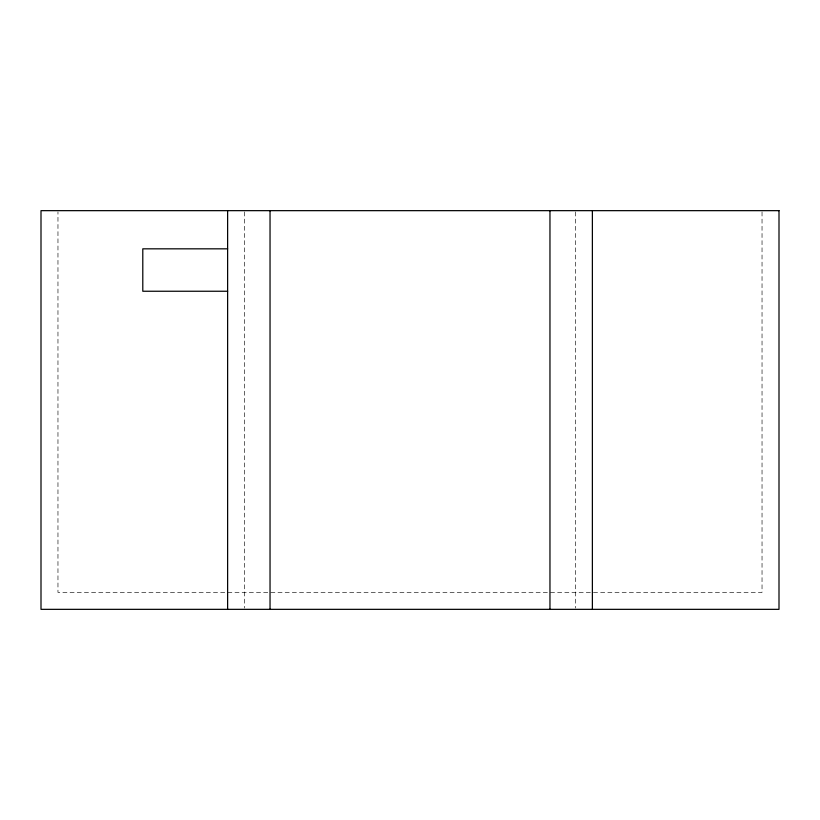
<?xml version="1.0" encoding="UTF-8"?>
<svg xmlns="http://www.w3.org/2000/svg" width="820" height="820" viewBox="0 0 820 820"><rect width="100%" height="100%" fill="white"/><g stroke="black" fill="none" stroke-linecap="round" stroke-linejoin="round"><path stroke-width="0.61" stroke-dasharray="4.1 3.07" d="M762.036 211.939L762.036 592.378L57.964 592.378L57.964 211.939M575.414 211.929L575.414 608.071M244.585 211.929L244.585 608.071"/><path stroke-width="1.23" d="M227.622 248.829L142.793 248.829L142.793 291.243L227.622 291.243M592.378 210.658L592.378 609.342M549.964 210.658L549.964 609.342M270.036 210.658L270.036 609.342M227.622 210.658L227.622 609.342M779 210.658L41 210.658L41 609.342L779 609.342L779 210.658"/></g></svg>
